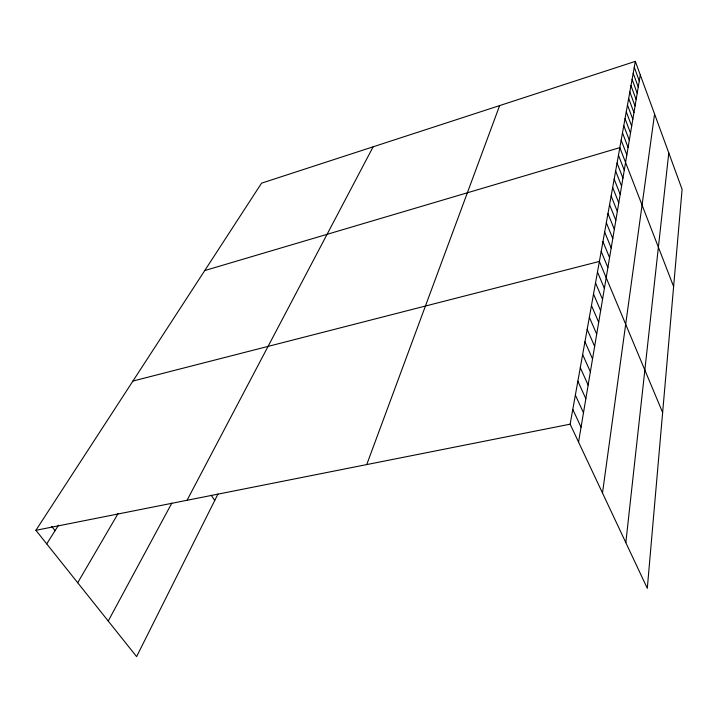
<?xml version="1.0" encoding="UTF-8"?>
<svg xmlns="http://www.w3.org/2000/svg" width="718" height="718" viewBox="0 0 718 718"><rect width="100%" height="100%" fill="white"/><g stroke="black" fill="none" stroke-linecap="round" stroke-linejoin="round"><path stroke-width="1.08" d="M625.827 542.664L668.781 152.907M602.492 493.015L654.574 114.036M578.555 442.091L640.285 74.941M635.331 61.38L682.1 189.346L647.304 588.338L570.137 424.176L635.331 61.38L261.558 183.162L35.9 530.306L136.599 656.62L217.967 494.02M366.736 464.582L499.638 105.591M187.057 500.275L373.145 146.804M108.23 621.025L171.808 503.147M77.697 582.729L118.183 513.397M46.715 543.867L58.553 525.154M204.747 270.551L619.831 147.639L673.619 286.563M132.92 381.052L599.377 261.433L662.633 412.545M35.9 530.306L570.137 424.176M51.741 526.456L55.062 530.674M211.227 495.285L214.754 500.428M572.784 409.422L581.059 427.201M575.36 395.097L583.483 412.742M577.864 381.186L585.843 398.705M580.288 367.67L588.141 385.063M582.648 354.539L590.367 371.807M584.946 341.768L592.538 358.91M587.18 329.347L594.648 346.363M589.352 317.266L596.703 334.157M591.461 305.5L598.695 322.265M593.517 294.048L600.643 310.697M595.527 282.901L602.546 299.415M597.475 272.032L604.394 288.421M601.181 251.408L607.895 267.563M602.94 241.616L609.564 257.654M604.664 232.067L611.189 247.988M606.333 222.733L612.777 238.538M607.975 213.614L614.33 229.311M609.573 204.711L615.847 220.291M611.144 196.005L617.327 211.469M612.669 187.488L618.781 202.853M614.168 179.168L620.199 194.416M615.631 171.028L621.582 186.168M617.058 163.058L622.946 178.1M618.458 155.267L624.274 170.193M621.169 140.172L626.841 154.891M622.488 132.857L628.088 147.468M623.771 125.686L629.309 140.207M625.037 118.667L630.512 133.09M626.275 111.793L631.687 126.108M627.487 105.052L632.836 119.269M629.839 91.967L635.062 105.995M628.672 98.447L633.958 112.564M630.978 85.613L636.148 99.542M632.1 79.384L637.216 93.223M633.195 73.272L638.257 87.013M634.272 67.268L639.28 80.919"/></g></svg>
